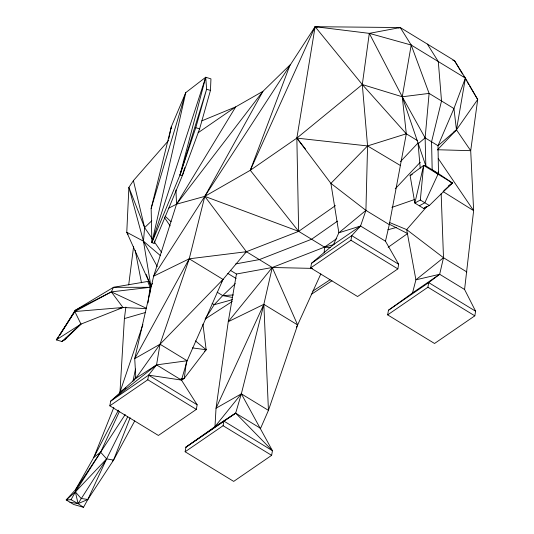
<?xml version="1.0" encoding="UTF-8"?>
<svg xmlns="http://www.w3.org/2000/svg" width="534" height="534" viewBox="0 0 534 534"><rect width="100%" height="100%" fill="white"/><g stroke="black" fill="none" stroke-linecap="round" stroke-linejoin="round"><path stroke-width="0.8" d="M311.496 263.295L333.436 244.632L338.856 232.797L360.557 226.009L385.468 241.208L398.651 264.263L397.857 268.882L357.586 296.53L310.695 267.914L311.496 263.295L351.759 235.648L360.557 226.009L365.924 210.383L367.566 145.936L362.299 84.539L369.301 33.362L400.26 27.548L454.461 60.622L465.401 78.097L477.703 99.504L470.701 150.681L473.631 210.65L464.58 289.481L475.607 311.215L474.813 315.834L434.542 343.482L387.651 314.873L388.452 310.254L412.548 292.899L439.669 274.282L443.494 257.715L441.157 193.642M210.456 90.413L210.95 78.858L205.71 77.256L185.772 92.622L171.347 126.658L151.149 208.44L151.89 242.67L154.106 243.344L182.361 175.626L199.603 128.888L210.456 90.413L206.618 89.245L205.71 77.256L151.89 242.67L185.772 92.622L151.149 208.44M125.857 307.077L124.389 318.571L119.983 392.11L119.369 393.651M324.178 252.922L324.525 247.135L336.78 238.558M127.719 416.714L106.613 458.88L87.816 499.497L83.504 507.3L78.064 503.642L75.381 491.907L75.521 489.705L93.804 457.404L118.415 410.179M168.724 140.329L133.407 180.619L144.614 227.604L143.472 241.208L150.868 286.004L149.48 295.756M168.664 208.187L176.54 204.175L204.796 196.372L250.292 170.286L315.12 26.7L369.301 33.362L402.262 96.774L425.838 165.88L423.629 165.42L410.085 175.399L414.845 203.06L423.829 208.54L429.316 205.503L452.411 182.982L438.507 173.61L425.838 165.88L425.131 137.865L429.102 93.397L411.2 45.03L400.26 27.548L315.12 26.7L204.796 196.372L153.645 276.178L134.728 358.621L135.863 378.332L110.638 401.214L109.837 405.833L158.398 435.457L196.345 409.398L197.146 404.779L181.467 380.081L156.549 364.876L135.863 378.332L160.04 344.23L223.025 279.429L246.401 251.714L298.66 231.356L335.425 205.63M423.629 165.42L414.845 203.06L420.331 200.023L423.629 165.42L452.411 182.982L443.714 190.758M128.694 284.922L133.627 246.348M181.613 380.208L184.277 378.306L186.406 362.025M148.011 302.918L150.087 287.312L147.731 281.451L113.475 287.319L75 310.448L59.307 335.819M330.346 247.529L324.525 247.135L298.66 231.356L296.851 138.112L315.12 26.7L317.576 27.014M109.837 405.833L147.791 379.774L148.592 375.155L156.549 364.876L160.04 344.23L189.236 258.81L204.796 196.372L262.962 91.301L290.089 64.848L250.292 170.286L298.66 231.356L204.796 196.372L246.401 251.714L272.267 267.494L312.544 268.395M185.138 451.771L223.085 425.711L223.886 421.092L272.44 450.723L235.668 413.149L185.932 447.152L235.668 413.149L260.579 428.348L268.442 410.372L241.341 393.838L214.982 426.606L216.03 408.23L241.341 393.838L272.44 450.723L271.639 455.342L233.692 481.401L185.138 451.771L185.932 447.152L214.982 426.606L235.668 413.149L241.341 393.838L263.849 304.333L272.267 267.494L324.525 247.135L334.144 244.499M230.314 270.284L236.442 274.022L228.258 321.702L216.03 408.23L263.849 304.333L297.638 324.952L268.442 410.372L263.849 304.333L228.258 321.702L272.267 267.494L297.638 324.952L296.443 327.135M310.695 267.914L350.958 240.267L351.759 235.648L398.651 264.263M385.468 241.208L389.293 224.647L406.307 133.8L402.262 96.774L411.2 45.03L369.301 33.362M387.651 314.873L427.914 287.225L428.715 282.606L439.669 274.282L464.58 289.481M437.353 149.954L456.463 129.842L465.401 78.097L411.2 45.03M132.973 381.249L135.476 369.034M168.744 138.887L171.347 126.658L171.661 128.24M412.548 292.899L415.913 279.816L406.681 229.613L426.86 206.538M151.89 242.67L180.018 174.912L205.71 77.256M154.106 243.344L154.76 240.927M180.018 174.912L195.764 127.713L206.618 89.245L180.018 174.912L182.361 175.626L184.724 167.629M142.905 324.572L119.983 392.11L125.977 387.737M465.401 78.097L453.933 108.549L438.007 145.715L438.507 173.61L438.147 172.001M69.901 502.194L78.064 503.642L87.816 499.497L113.562 460.081L130.136 417.762M113.822 407.475L93.804 457.404L100.619 452.185L125.203 414.531M175.94 190.011L176.54 204.175L262.962 91.301L235.708 106.873L176.54 204.175L153.645 276.178L189.236 258.81L223.025 279.429L187.14 360.764L181.467 380.081L148.592 375.155L110.638 401.214L156.549 364.876L187.14 360.764L160.04 344.23L134.728 358.621L189.236 258.81L246.401 251.714L245.079 252.729M297.638 324.952L320.841 273.889M119.409 411.507L100.619 452.185L75.381 491.907L71.049 499.697L66.196 499.931L75.521 489.705L100.619 452.185L106.613 458.88L113.562 460.081L134.755 420.865M133.794 380.675L135.723 376.991M133.407 180.619L128.888 187.367L126.772 232.277L150.868 286.004L152.611 283.267M205.503 318.391L214.207 304.714L222.738 295.609L235.314 283.627M59.761 335.145L74.84 311.536L75 310.448L111.332 291.884L150.087 287.312L113.475 287.319L111.332 291.884L74.84 311.536L56.297 339.884L61.851 341.466L64.774 339.844L80.981 324.098L122.974 307.497L146.436 308.625M221.243 282.219L223.025 279.429M315.12 26.7L362.299 84.539L402.262 96.774L425.131 137.865L438.007 145.715L456.463 129.842L477.703 99.504L469.673 86.067M64.774 339.844L66.209 337.855M182.061 379.447L184.277 378.306L206.157 349.737L202.933 324.131M58.433 337.228L56.297 339.884L80.981 324.098L74.84 311.536L122.974 307.497L111.332 291.884L146.496 308.318M400.493 161.602L418.102 142.898M395.247 188.796L420.245 162.249M83.504 507.3L73.612 504.456L66.196 499.931L75.381 491.907L106.613 458.88L78.064 503.642L71.049 499.697M112.407 461.263L113.562 460.081M204.388 351.439L206.157 349.737L195.424 340.892M152.123 238.564L144.614 227.604L151.803 220.756M61.851 341.466L80.981 324.098M423.829 208.54L425.691 206.872M425.131 137.865L418.089 143.806L420.238 168.23M389.293 224.647L365.924 210.383L338.856 232.797L330.9 183.376L296.851 138.112L362.299 84.539L406.307 133.8L417.201 140.449M453.907 131.925L456.463 129.842L453.933 108.549L429.102 93.397L402.262 96.774M466.87 271.98L443.494 257.715L415.913 279.816L439.669 274.282M448.54 185.832L452.411 182.982L450.809 182.668M388.165 247.282L407.789 233.418M337.461 221.143L311.596 239.245L259.33 259.604L235.721 263.903M250.292 170.286L296.851 138.112L367.566 145.936L406.307 133.8M198.114 132.739L235.708 106.873L201.865 120.838M333.436 244.632L360.557 226.009M388.452 310.254L428.715 282.606L475.607 311.215M312.804 291.123L330.065 279.763M311.249 294.381L331.988 280.771M205.069 319.078L232.223 301.49M419.337 205.797L424.824 202.766L438.02 174.197L432.173 169.745L431.565 141.79L441.518 100.973L438.301 61.564L427.36 44.088M410.085 175.399L412.321 174.565M391.883 207.412L414.511 199.542M124.389 318.571L145.602 312.457M232.363 299.654L214.207 304.714L212.125 303.439M387.871 229.794L396.689 227.377M118.962 308.592L122.974 307.497M398.671 27.975L400.26 27.548M236.442 274.022L272.267 267.494M180.966 378.639L184.277 378.306M217.178 292.218L222.738 295.609L233.378 294.955M437.913 149.747L470.701 150.681L456.463 129.842M192.373 347.908L206.157 349.737M87.816 499.497L81.128 498.449L75.381 491.907M222.738 295.609L232.31 297.425M452.832 60.309L454.461 60.622L462.491 74.052M195.764 127.713L199.603 128.888M389.893 222.651L406.681 229.613L443.494 257.715M389.259 224.167L407.702 233.598M400.213 165.406L367.566 145.936L330.9 183.376L365.924 210.383M420.331 200.023L429.316 205.503M350.958 240.267L397.857 268.882M427.914 287.225L474.813 315.834M227.784 273.421L236.128 278.508M148.592 375.155L197.146 404.779M147.791 379.774L196.345 409.398M223.085 425.711L271.639 455.342M443.12 191.613L473.631 210.65L438.227 158.505M160.394 255.606L143.472 241.208L126.772 232.277L128.04 234.326M165.033 216.13L171.107 221.743M296.851 138.112L305.648 149.24M164.532 217.678L170.166 225.895M154.466 241.989L161.502 252.262M463.759 76.175L464.6 77.59M465.868 79.706L466.716 81.121M467.557 82.536L468.825 84.659M157.25 266.566L143.472 241.208L128.888 187.367L144.614 227.604M146.249 274.516L150.868 286.004M135.202 250.373L141.503 282.813"/></g></svg>
